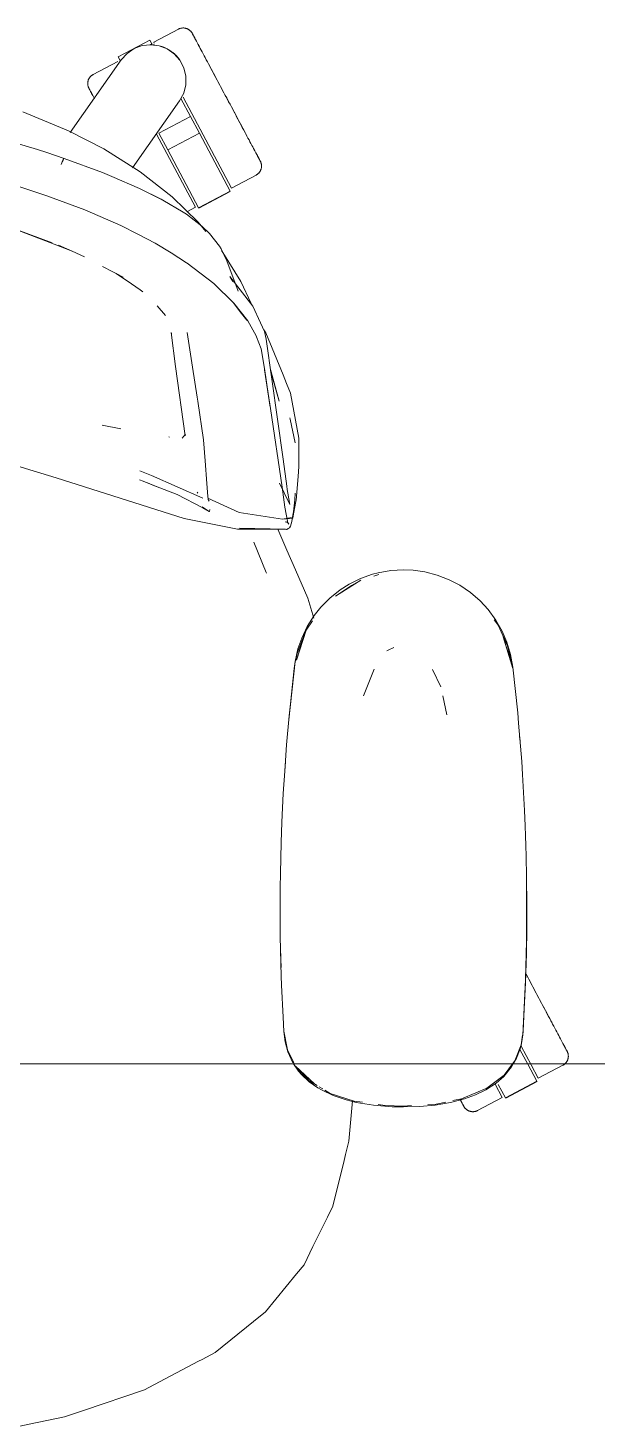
# Model space of a CAD drawing. Header units: millimetres. Extents: x 155927 to 326028, y -36033 to 97293.
# Drawn here: x 221489 to 221713, y 24772 to 25322 of the extents above; entities that cross this region are included whole.
import ezdxf

# ---------------------------------------------------------------- set-up
doc = ezdxf.new("R2010")
doc.units = ezdxf.units.MM
doc.header["$MEASUREMENT"] = 0
doc.layers.add('G-IMPT', color=8, linetype='CONTINUOUS', lineweight=9)
doc.layers.add('I-FURN', color=8, linetype='CONTINUOUS', lineweight=9)

msp = doc.modelspace()

# ---------------------------------------------------------------- linework, layer by layer
at = {"layer": 'G-IMPT'}
for p, q in [((221487.16, 25289.08), (221505.13, 25281.56)), ((221462.08, 25283.23), (221492.91, 25274.29)), ((221518.91, 25274.47), (221505.13, 25281.56)), ((221533.2, 25265.49), (221518.91, 25274.47)), ((221492.91, 25274.29), (221496.51, 25273.09)), ((221503.45, 25270.68), (221496.51, 25273.09)), ((221502.66, 25269.45), (221502.24, 25268.4)), ((221502.24, 25268.4), (221502.46, 25268.99)), ((221502.66, 25269.45), (221502.46, 25268.99)), ((221502.66, 25269.45), (221503.04, 25270.28)), ((221502.66, 25269.45), (221502.94, 25270.1)), ((221502.94, 25270.1), (221503.04, 25270.28)), ((221503.31, 25270.69), (221503.04, 25270.28)), ((221503.04, 25270.28), (221503.27, 25270.68)), ((221503.31, 25270.69), (221503.27, 25270.68)), ((221503.44, 25270.72), (221503.31, 25270.69)), ((221503.31, 25270.69), (221503.45, 25270.68)), ((221518.41, 25265.15), (221503.44, 25270.72)), ((221522.09, 25263.67), (221518.41, 25265.15)), ((221533.05, 25258.9), (221522.09, 25263.67)), ((221533.2, 25265.49), (221545.8, 25255.69)), ((221481.64, 25260.99), (221496.56, 25255.98)), ((221533.49, 25258.68), (221533.05, 25258.9)), ((221533.05, 25258.9), (221542.1, 25254.37)), ((221533.05, 25258.9), (221541.5, 25254.68)), ((221533.49, 25258.68), (221542.1, 25254.37)), ((221511.44, 25250.52), (221496.56, 25255.98)), ((221542.1, 25254.37), (221541.5, 25254.68)), ((221542.1, 25254.37), (221550.1, 25249.64)), ((221556.1, 25245.73), (221545.8, 25255.69)), ((221511.44, 25250.52), (221525.66, 25244.34)), ((221551.39, 25248.78), (221550.1, 25249.64)), ((221557.52, 25244.06), (221551.39, 25248.78)), ((221480.3, 25244.39), (221498.71, 25237.57)), ((221480.3, 25244.39), (221497.75, 25237.68)), ((221532.39, 25240.96), (221525.66, 25244.34)), ((221559.1, 25242.06), (221556.1, 25245.73)), ((221557.52, 25244.06), (221560.54, 25241.17)), ((221497.75, 25237.68), (221499.48, 25237.01)), ((221506.56, 25234.29), (221499.48, 25237.01)), ((221506.56, 25234.29), (221501.11, 25236.6)), ((221532.39, 25240.96), (221539.18, 25237.39)), ((221545.41, 25233.62), (221539.18, 25237.39)), ((221564.4, 25236.3), (221560.54, 25241.17)), ((221565.02, 25235.17), (221564.4, 25236.3)), ((221511.4, 25232.1), (221506.56, 25234.29)), ((221545.41, 25233.62), (221551.51, 25229.74)), ((221565.02, 25235.17), (221566.19, 25232.73)), ((221565.71, 25233.81), (221565.21, 25234.57)), ((221565.71, 25233.81), (221572.83, 25222.36)), ((221566.19, 25232.73), (221567.26, 25230.5)), ((221571.77, 25218.59), (221567.26, 25230.5)), ((221518.45, 25228.22), (221526.55, 25224.04)), ((221523.78, 25225.54), (221527.53, 25222.98)), ((221523.78, 25225.54), (221526.55, 25224.04)), ((221551.76, 25229.57), (221551.51, 25229.74)), ((221562.2, 25221.55), (221551.76, 25229.57)), ((221527.53, 25222.98), (221528.11, 25222.59)), ((221528.11, 25222.59), (221533.24, 25219.09)), ((221570.1, 25213.81), (221562.2, 25221.55)), ((221568.54, 25224.25), (221577.46, 25212.6)), ((221568.54, 25224.25), (221569.66, 25222.3)), ((221572.83, 25222.36), (221576.81, 25213.73)), ((221533.24, 25219.09), (221534.35, 25218.34)), ((221575.19, 25207.07), (221569.79, 25214.02)), ((221569.79, 25214.02), (221572.6, 25210.45)), ((221539.88, 25212.82), (221543.22, 25208.91)), ((221570.1, 25213.81), (221575.52, 25206.85)), ((221575.19, 25207.07), (221572.6, 25210.45)), ((221577.46, 25212.6), (221580.52, 25206.02)), ((221575.52, 25206.85), (221578.81, 25201.01)), ((221580.52, 25206.02), (221582.09, 25202.66)), ((221581.8, 25203.27), (221582.57, 25202.1)), ((221547.16, 25188.96), (221545.38, 25202.32)), ((221545.38, 25202.32), (221545.52, 25201.85)), ((221552.51, 25197.15), (221551.76, 25202.23)), ((221579.02, 25200.59), (221578.81, 25201.01)), ((221579.02, 25200.59), (221580.77, 25195.8)), ((221582.73, 25199.67), (221582.09, 25202.66)), ((221582.57, 25202.1), (221589.37, 25185.65)), ((221589.41, 25152.45), (221582.73, 25199.67)), ((221552.51, 25197.15), (221553.57, 25190.32)), ((221580.77, 25195.8), (221582.07, 25188.13)), ((221547.16, 25188.96), (221550.89, 25161.63)), ((221553.57, 25190.32), (221553.84, 25188.66)), ((221555.7, 25176.89), (221553.84, 25188.66)), ((221584.37, 25172.96), (221582.07, 25188.13)), ((221584.37, 25172.96), (221582.14, 25187.55)), ((221584.47, 25172.36), (221582.14, 25187.55)), ((221587.86, 25175.25), (221584.36, 25188.19)), ((221587.86, 25175.25), (221584.51, 25187.14)), ((221589.37, 25185.65), (221590.76, 25182.28)), ((221592.36, 25178.43), (221590.76, 25182.28)), ((221555.95, 25175.33), (221555.7, 25176.89)), ((221595.59, 25160.73), (221592.36, 25178.43)), ((221558.16, 25160.12), (221555.95, 25175.33)), ((221584.47, 25172.36), (221589.02, 25141.49)), ((221518.36, 25165.81), (221525.61, 25164.4)), ((221592.14, 25168.17), (221591.99, 25168.75)), ((221594.18, 25158.87), (221592.14, 25168.17)), ((221544.83, 25161.13), (221544.48, 25161.18)), ((221549.78, 25160.78), (221551.02, 25162.34)), ((221550.89, 25161.63), (221550.94, 25161.9)), ((221550.98, 25162.13), (221550.94, 25161.9)), ((221558.16, 25160.12), (221558.17, 25160.04)), ((221558.17, 25160.04), (221558.79, 25151.8)), ((221595.59, 25160.73), (221595.62, 25153.76)), ((221500.24, 25145.09), (221470.27, 25154.27)), ((221595.62, 25149.59), (221595.62, 25153.76)), ((221559.42, 25142.95), (221558.79, 25151.8)), ((221589.41, 25152.45), (221590.85, 25141.79)), ((221595.28, 25145.64), (221595.62, 25149.59)), ((221500.24, 25145.09), (221550.49, 25129.1)), ((221534.4, 25143.8), (221532.99, 25144.35)), ((221533.08, 25147.82), (221537.66, 25146.08)), ((221539.3, 25141.78), (221534.4, 25143.8)), ((221534.4, 25143.8), (221539.51, 25141.77)), ((221539.51, 25141.77), (221536.13, 25143.11)), ((221537.66, 25146.08), (221557.82, 25137.15)), ((221559.42, 25142.95), (221559.67, 25139.54)), ((221588.04, 25143.04), (221592.04, 25134.6)), ((221595.28, 25145.64), (221594.48, 25136.31)), ((221547.77, 25138.52), (221539.3, 25141.78)), ((221547.77, 25138.52), (221557.88, 25133.25)), ((221555.65, 25139.53), (221555.92, 25139.09)), ((221559.72, 25139.17), (221559.67, 25139.54)), ((221559.72, 25139.17), (221560, 25136.71)), ((221572.14, 25131.53), (221559.85, 25137.12)), ((221589.02, 25141.49), (221590.13, 25133.63)), ((221591.06, 25140.49), (221590.85, 25141.79)), ((221591.9, 25135.47), (221591.06, 25140.49)), ((221593.96, 25136.48), (221594.17, 25139.07)), ((221560.33, 25131.9), (221557.63, 25133.74)), ((221560.33, 25131.9), (221557.88, 25133.25)), ((221560, 25136.71), (221560.02, 25136.65)), ((221560.3, 25135.88), (221560.02, 25136.65)), ((221560.33, 25131.9), (221560.17, 25131.86)), ((221560.46, 25131.92), (221560.33, 25131.9)), ((221560.61, 25132.61), (221560.46, 25131.92)), ((221572.14, 25131.53), (221589.19, 25128.82)), ((221591.24, 25127.37), (221590.13, 25133.63)), ((221592.04, 25134.6), (221591.9, 25135.47)), ((221593.62, 25131.59), (221593.18, 25129.27)), ((221593.36, 25131.18), (221593.44, 25131.79)), ((221593.96, 25136.48), (221593.44, 25131.79)), ((221593.62, 25131.59), (221594.43, 25135.84)), ((221594.48, 25136.31), (221594.43, 25135.84)), ((221550.49, 25129.1), (221571.44, 25124.9)), ((221592.77, 25129.5), (221589.19, 25128.82)), ((221592.77, 25129.5), (221589.23, 25128.88)), ((221589.23, 25128.88), (221593.18, 25129.27)), ((221590.7, 25127.71), (221590.2, 25127.79)), ((221590.7, 25127.71), (221591.24, 25127.39)), ((221591.07, 25127.99), (221591.63, 25126.89)), ((221591.07, 25127.99), (221591.24, 25127.37)), ((221591.24, 25127.39), (221591.63, 25126.89)), ((221591.96, 25125.5), (221592.28, 25126.04)), ((221592.83, 25127.9), (221592.28, 25126.04)), ((221593.36, 25131.18), (221592.83, 25127.9)), ((221571.44, 25124.9), (221590.31, 25124.86)), ((221572.33, 25125.34), (221590.77, 25124.76)), ((221572.33, 25125.34), (221590.31, 25124.86)), ((221590.9, 25116.7), (221587.34, 25124.87)), ((221590.89, 25124.73), (221590.02, 25124.92)), ((221590.02, 25124.92), (221590.14, 25124.9)), ((221590.31, 25124.86), (221590.14, 25124.9)), ((221590.77, 25124.76), (221590.31, 25124.86)), ((221590.89, 25124.73), (221591.46, 25125.13)), ((221591.96, 25125.5), (221591.46, 25125.13)), ((221577.87, 25119.76), (221582.8, 25107.9)), ((221594.32, 25108.87), (221590.9, 25116.7)), ((221582.9, 25107.64), (221582.8, 25107.9)), ((221599.18, 25097.74), (221594.32, 25108.87)), ((221619.93, 25104.87), (221609.98, 25098.55)), ((221619.83, 25105.52), (221615.32, 25103.27)), ((221619.93, 25104.87), (221616.25, 25102.71)), ((221619.83, 25105.52), (221624.6, 25107.23)), ((221626.73, 25107.79), (221624.6, 25107.23)), ((221625.04, 25106.43), (221627.07, 25107.05)), ((221631.68, 25108.67), (221626.73, 25107.79)), ((221636.72, 25108.97), (221631.68, 25108.67)), ((221636.72, 25108.97), (221640.57, 25108.79)), ((221645.08, 25108.15), (221640.57, 25108.79)), ((221645.08, 25108.15), (221649.95, 25106.88)), ((221654.66, 25105.05), (221649.95, 25106.88)), ((221658.82, 25102.86), (221654.66, 25105.05)), ((221607.8, 25097.82), (221611.77, 25101.01)), ((221616.25, 25102.71), (221609.98, 25098.55)), ((221615.32, 25103.27), (221611.77, 25101.01)), ((221658.82, 25102.86), (221662.99, 25100.03)), ((221662.99, 25100.03), (221666.82, 25096.71)), ((221599.18, 25097.74), (221601.44, 25089.92)), ((221604.25, 25094.21), (221601.63, 25090.91)), ((221607.8, 25097.82), (221604.25, 25094.21)), ((221669.99, 25093.27), (221666.82, 25096.71)), ((221669.99, 25093.27), (221672.98, 25089.19)), ((221598.5, 25085.26), (221600.92, 25088.84)), ((221598.9, 25086.58), (221601.63, 25090.91)), ((221672.29, 25089.23), (221673.89, 25087.12)), ((221675.5, 25084.75), (221672.98, 25089.19)), ((221598.5, 25085.26), (221594.69, 25073.4)), ((221597.6, 25082.55), (221594.69, 25073.4)), ((221594.9, 25076.04), (221598.1, 25084.22)), ((221596.71, 25082), (221595.26, 25077.87)), ((221598.9, 25086.58), (221596.71, 25082)), ((221598.5, 25085.26), (221597.6, 25082.55)), ((221677.63, 25079.06), (221673.89, 25087.12)), ((221675.5, 25084.75), (221677.31, 25080.51)), ((221679.67, 25070.09), (221675.84, 25082.55)), ((221675.84, 25082.55), (221678.75, 25073.4)), ((221594.1, 25072.91), (221595.26, 25077.87)), ((221630.67, 25077.34), (221630.22, 25077.04)), ((221632.89, 25078.35), (221630.67, 25077.34)), ((221677.31, 25080.51), (221678.77, 25075.65)), ((221677.63, 25079.06), (221679.54, 25070.65)), ((221594.1, 25072.91), (221591.65, 25049.95)), ((221594.1, 25072.91), (221591.75, 25051.47)), ((221594.1, 25072.91), (221593.77, 25070.09)), ((221594.32, 25072.98), (221594.9, 25076.04)), ((221679.67, 25070.09), (221678.75, 25073.4)), ((221679.67, 25070.6), (221678.77, 25075.65)), ((221591.65, 25049.95), (221593.77, 25070.09)), ((221621, 25059.39), (221625.15, 25069.81)), ((221648.1, 25069.72), (221651.36, 25062.94)), ((221681.58, 25052.68), (221679.67, 25070.6)), ((221653.7, 25051.89), (221652.13, 25059.32)), ((221591.75, 25051.47), (221590.76, 25040.07)), ((221681.92, 25048.55), (221681.58, 25052.68)), ((221683.17, 25033.49), (221681.92, 25048.55)), ((221590.04, 25029.78), (221590.76, 25040.07)), ((221682.52, 25041.67), (221682.35, 25043.35)), ((221590.17, 25031.83), (221590.3, 25033.24)), ((221683.17, 25033.49), (221683.5, 25028.4)), ((221590.04, 25029.78), (221589.47, 25020.91)), ((221590.17, 25031.83), (221590.08, 25029.92)), ((221683.5, 25028.4), (221684.31, 25014.26)), ((221588.94, 25009.61), (221589.47, 25020.91)), ((221684.56, 25008.24), (221684.31, 25014.26)), ((221588.94, 25009.61), (221588.64, 25001.73)), ((221684.56, 25008.24), (221684.95, 24996.48)), ((221588.35, 24989.42), (221588.64, 25001.73)), ((221684.7, 25003.35), (221684.81, 25001.42)), ((221684.81, 25001.42), (221684.82, 24999.92)), ((221588.56, 24997.86), (221588.48, 24996.2)), ((221588.48, 24996.2), (221588.48, 24994.12)), ((221685.11, 24988.06), (221684.95, 24996.48)), ((221588.35, 24989.42), (221588.27, 24983.95)), ((221588.27, 24969.24), (221588.27, 24983.95)), ((221685.11, 24988.06), (221685, 24958.04)), ((221685.11, 24988.06), (221685.16, 24967.88)), ((221685.11, 24988.06), (221685.2, 24977.27)), ((221685, 24958.04), (221685.2, 24977.27)), ((221588.32, 24964.72), (221588.27, 24969.24)), ((221685.16, 24967.88), (221684.65, 24946.48)), ((221685.16, 24967.88), (221684.69, 24947.69)), ((221685.16, 24967.88), (221685, 24958.04)), ((221685.12, 24967.88), (221685.14, 24965.84)), ((221588.32, 24964.72), (221588.7, 24949.06)), ((221685.14, 24965.84), (221685.07, 24963.93)), ((221588.49, 24958), (221588.5, 24955.78)), ((221588.64, 24952.46), (221588.5, 24955.78)), ((221685, 24958.04), (221684.65, 24946.48)), ((221588.7, 24949.06), (221588.82, 24945.51)), ((221589.44, 24932.95), (221588.82, 24945.51)), ((221684.69, 24947.69), (221683.61, 24925.91)), ((221684.65, 24946.48), (221683.61, 24925.91)), ((221684.69, 24947.69), (221683.72, 24927.51)), ((221684.65, 24946.48), (221684.69, 24947.69)), ((221589.44, 24932.95), (221589.72, 24927.29)), ((221591.09, 24920.17), (221589.72, 24927.51)), ((221589.72, 24927.29), (221590.22, 24923.28)), ((221590.22, 24923.28), (221591.29, 24919.32)), ((221682.89, 24922.04), (221683.47, 24925.89)), ((221682.91, 24921.86), (221683.35, 24924.26)), ((221683.61, 24925.91), (221683.35, 24924.26)), ((221683.61, 24925.91), (221683.72, 24927.51)), ((221593.19, 24915.91), (221591.09, 24920.17)), ((221593.27, 24915), (221591.29, 24919.32)), ((221682.89, 24922.04), (221680.48, 24915.85)), ((221681.15, 24916.88), (221682.54, 24920.52)), ((221682.91, 24921.86), (221682.54, 24920.52)), ((221593.19, 24915.91), (221593.82, 24914.64)), ((221593.52, 24914.64), (221595.48, 24911.78)), ((221594.3, 24913.67), (221596.53, 24911.26)), ((221601.69, 24906.77), (221594.3, 24913.67)), ((221599.6, 24907.96), (221594.3, 24913.67)), ((221596.61, 24910.46), (221595.48, 24911.78)), ((221679.19, 24913.44), (221676.11, 24909.7)), ((221679.58, 24914.64), (221676.31, 24910.22)), ((221679.87, 24914.64), (221679.19, 24913.44)), ((221680.48, 24915.85), (221679.58, 24914.64)), ((221681.15, 24916.88), (221679.87, 24914.64)), ((221599.5, 24908.68), (221596.53, 24911.26)), ((221596.61, 24910.46), (221599.66, 24907.59)), ((221602.75, 24906.08), (221599.6, 24907.96)), ((221599.66, 24907.59), (221603.11, 24905.15)), ((221601.69, 24906.77), (221600.22, 24908.05)), ((221669.03, 24904.38), (221673.08, 24907.03)), ((221676.31, 24910.22), (221669.52, 24905)), ((221673.08, 24907.03), (221676.11, 24909.7)), ((221604.48, 24904.34), (221603.11, 24905.15)), ((221604.98, 24904.74), (221603.54, 24905.61)), ((221609.12, 24902.13), (221604.48, 24904.34)), ((221607.9, 24903), (221605.81, 24904.25)), ((221617.3, 24899.97), (221607.9, 24903)), ((221614.21, 24900.4), (221609.12, 24902.13)), ((221660.62, 24900.81), (221655.14, 24899.38)), ((221659.51, 24900.84), (221656.04, 24900.13)), ((221659.51, 24900.84), (221665.13, 24903.16)), ((221660.62, 24900.81), (221664.95, 24902.4)), ((221669.03, 24904.38), (221664.95, 24902.4)), ((221669.52, 24905), (221665.13, 24903.16)), ((221614.21, 24900.4), (221618.14, 24899.42)), ((221616.67, 24900.1), (221615.23, 24884.22)), ((221620.59, 24899.5), (221617.3, 24899.97)), ((221618.14, 24899.42), (221624.9, 24898.3)), ((221632.21, 24897.73), (221624.9, 24898.3)), ((221629.55, 24898.24), (221626.77, 24898.63)), ((221629.55, 24898.24), (221636.72, 24898.01)), ((221632.21, 24897.73), (221636.72, 24897.64)), ((221639.83, 24898.2), (221636.72, 24898.01)), ((221636.72, 24897.64), (221643.06, 24897.82)), ((221649.21, 24898.38), (221643.06, 24897.82)), ((221649.54, 24898.8), (221646.34, 24898.6)), ((221649.21, 24898.38), (221655.14, 24899.38)), ((221653.29, 24899.56), (221649.54, 24898.8)), ((221615.23, 24884.22), (221613.93, 24878.93)), ((221613.35, 24876.56), (221613.93, 24878.93)), ((221608.95, 24858.62), (221613.35, 24876.56)), ((221606.8, 24854.25), (221608.95, 24858.62)), ((221606.8, 24854.25), (221601.15, 24842.79)), ((221597.63, 24835.62), (221601.15, 24842.79)), ((221594.65, 24831.97), (221597.63, 24835.62)), ((221594.65, 24831.97), (221582.48, 24817.02)), ((221562.69, 24801.05), (221577.82, 24813.26)), ((221582.48, 24817.02), (221577.82, 24813.26)), ((221556.18, 24797.62), (221536.67, 24787.32)), ((221556.18, 24797.62), (221557.56, 24798.35)), ((221562.69, 24801.05), (221557.56, 24798.35)), ((221510.92, 24778.3), (221535.01, 24786.45)), ((221536.67, 24787.32), (221535.01, 24786.45)), ((221489.67, 24772.91), (221503.49, 24775.78)), ((221510.92, 24778.3), (221503.49, 24775.78)), ((221485.98, 24772.15), (221489.67, 24772.91))]:
    msp.add_line(p, q, dxfattribs=at)
at = {"layer": 'I-FURN'}
for p, q in [((221548.28, 25321.6), (221538.59, 25316.45)), ((221548.28, 25321.6), (221548.42, 25321.67)), ((221548.42, 25321.67), (221548.57, 25321.74)), ((221548.57, 25321.74), (221548.71, 25321.8)), ((221548.71, 25321.8), (221548.87, 25321.85)), ((221548.87, 25321.85), (221549.02, 25321.9)), ((221549.02, 25321.9), (221549.18, 25321.94)), ((221549.18, 25321.94), (221549.33, 25321.98)), ((221549.33, 25321.98), (221549.49, 25322.01)), ((221549.49, 25322.01), (221549.65, 25322.04)), ((221549.65, 25322.04), (221549.81, 25322.05)), ((221549.81, 25322.05), (221549.97, 25322.06)), ((221549.97, 25322.06), (221550.13, 25322.07)), ((221550.13, 25322.07), (221550.29, 25322.07)), ((221550.29, 25322.07), (221550.45, 25322.06)), ((221550.45, 25322.06), (221550.62, 25322.04)), ((221550.62, 25322.04), (221550.77, 25322.02)), ((221550.77, 25322.02), (221550.93, 25321.99)), ((221550.93, 25321.99), (221551.09, 25321.96)), ((221551.09, 25321.96), (221551.25, 25321.92)), ((221551.25, 25321.92), (221551.4, 25321.87)), ((221551.4, 25321.87), (221551.55, 25321.82)), ((221551.55, 25321.82), (221551.7, 25321.76)), ((221551.7, 25321.76), (221551.85, 25321.7)), ((221551.85, 25321.7), (221552, 25321.63)), ((221552, 25321.63), (221552.14, 25321.55)), ((221552.14, 25321.55), (221552.28, 25321.47)), ((221552.28, 25321.47), (221552.41, 25321.38)), ((221552.41, 25321.38), (221552.55, 25321.29)), ((221552.55, 25321.29), (221552.67, 25321.19)), ((221552.67, 25321.19), (221552.8, 25321.09)), ((221552.8, 25321.09), (221552.92, 25320.98)), ((221552.92, 25320.98), (221553.03, 25320.87)), ((221553.03, 25320.87), (221553.15, 25320.75)), ((221553.15, 25320.75), (221553.25, 25320.63)), ((221553.25, 25320.63), (221553.35, 25320.51)), ((221553.35, 25320.51), (221553.45, 25320.38)), ((221553.45, 25320.38), (221553.54, 25320.25)), ((221553.54, 25320.25), (221553.63, 25320.11)), ((221553.63, 25320.11), (221553.71, 25319.97)), ((221553.71, 25319.97), (221553.73, 25319.93)), ((221553.73, 25319.93), (221553.74, 25319.91)), ((221553.73, 25319.92), (221553.73, 25319.93)), ((221553.75, 25319.88), (221553.73, 25319.92)), ((221553.74, 25319.91), (221553.77, 25319.85)), ((221553.79, 25319.8), (221553.75, 25319.88)), ((221553.77, 25319.85), (221553.82, 25319.75)), ((221553.86, 25319.68), (221553.79, 25319.8)), ((221553.82, 25319.75), (221553.9, 25319.61)), ((221553.95, 25319.52), (221553.86, 25319.68)), ((221553.9, 25319.61), (221553.99, 25319.43)), ((221554.05, 25319.32), (221553.95, 25319.52)), ((221553.99, 25319.43), (221554.11, 25319.21)), ((221554.18, 25319.08), (221554.05, 25319.32)), ((221554.11, 25319.21), (221554.25, 25318.95)), ((221554.33, 25318.8), (221554.18, 25319.08)), ((221554.25, 25318.95), (221554.4, 25318.65)), ((221554.5, 25318.48), (221554.33, 25318.8)), ((221554.4, 25318.65), (221554.58, 25318.32)), ((221554.69, 25318.12), (221554.5, 25318.48)), ((221537.03, 25317.26), (221524.66, 25310.68)), ((221528.08, 25312.04), (221530.87, 25313.93)), ((221530.87, 25313.93), (221534.03, 25315.11)), ((221534.03, 25315.11), (221537.38, 25315.49)), ((221537.01, 25315.46), (221537.77, 25315.86)), ((221537.03, 25317.26), (221537.77, 25315.86)), ((221537.38, 25315.49), (221540.73, 25315.06)), ((221537.77, 25315.86), (221537.72, 25315.95)), ((221538.79, 25316.07), (221538.59, 25316.45)), ((221540.73, 25315.06), (221543.87, 25313.85)), ((221543.87, 25313.85), (221546.64, 25311.91)), ((221547.5, 25311.07), (221544.71, 25313.37)), ((221554.58, 25318.32), (221554.78, 25317.95)), ((221554.9, 25317.73), (221554.69, 25318.12)), ((221554.78, 25317.95), (221555, 25317.54)), ((221555.12, 25317.3), (221554.9, 25317.73)), ((221555, 25317.54), (221555.24, 25317.09)), ((221555.37, 25316.83), (221555.12, 25317.3)), ((221555.24, 25317.09), (221555.49, 25316.61)), ((221555.64, 25316.33), (221555.37, 25316.83)), ((221555.49, 25316.61), (221555.77, 25316.09)), ((221555.92, 25315.8), (221555.64, 25316.33)), ((221555.77, 25316.09), (221556.06, 25315.54)), ((221556.23, 25315.23), (221555.92, 25315.8)), ((221556.06, 25315.54), (221556.37, 25314.96)), ((221556.55, 25314.63), (221556.23, 25315.23)), ((221556.88, 25313.99), (221556.55, 25314.63)), ((221557.24, 25313.33), (221556.88, 25313.99)), ((221557.6, 25312.64), (221557.24, 25313.33)), ((221505.8, 25280.94), (221525.82, 25309.53)), ((221524.46, 25308.94), (221514.78, 25303.79)), ((221525.41, 25309.29), (221524.66, 25310.68)), ((221525.36, 25309.38), (221525.41, 25309.29)), ((221525.82, 25309.53), (221528.08, 25312.04)), ((221546.64, 25311.91), (221548.86, 25309.37)), ((221548.65, 25309.65), (221547.5, 25311.07)), ((221548.86, 25309.37), (221550.4, 25306.37)), ((221557.99, 25311.91), (221557.6, 25312.64)), ((221558.39, 25311.16), (221557.99, 25311.91)), ((221558.8, 25310.39), (221558.39, 25311.16)), ((221559.23, 25309.59), (221558.8, 25310.39)), ((221559.66, 25308.76), (221559.23, 25309.59)), ((221560.11, 25307.91), (221559.66, 25308.76)), ((221560.58, 25307.05), (221560.11, 25307.91)), ((221512.94, 25301.76), (221513.01, 25301.91)), ((221513.01, 25301.91), (221513.08, 25302.06)), ((221513.08, 25302.06), (221513.15, 25302.2)), ((221513.15, 25302.2), (221513.24, 25302.34)), ((221513.24, 25302.34), (221513.32, 25302.47)), ((221513.32, 25302.47), (221513.42, 25302.61)), ((221513.42, 25302.61), (221513.51, 25302.73)), ((221513.51, 25302.73), (221513.62, 25302.86)), ((221513.62, 25302.86), (221513.72, 25302.98)), ((221513.72, 25302.98), (221513.84, 25303.09)), ((221513.84, 25303.09), (221513.95, 25303.2)), ((221513.95, 25303.2), (221514.07, 25303.31)), ((221514.07, 25303.31), (221514.2, 25303.41)), ((221514.2, 25303.41), (221514.33, 25303.51)), ((221514.33, 25303.51), (221514.46, 25303.6)), ((221514.46, 25303.6), (221514.6, 25303.68)), ((221514.6, 25303.68), (221514.74, 25303.76)), ((221514.74, 25303.76), (221514.78, 25303.79)), ((221550.4, 25306.37), (221551.19, 25303.09)), ((221551.19, 25303.09), (221551.17, 25299.72)), ((221561.05, 25306.16), (221560.58, 25307.05)), ((221561.53, 25305.25), (221561.05, 25306.16)), ((221561.27, 25305.74), (221561.75, 25304.83)), ((221562.02, 25304.33), (221561.53, 25305.25)), ((221561.75, 25304.83), (221562.25, 25303.9)), ((221562.52, 25303.39), (221562.02, 25304.33)), ((221562.25, 25303.9), (221562.75, 25302.96)), ((221563.02, 25302.44), (221562.52, 25303.39)), ((221562.75, 25302.96), (221563.26, 25302)), ((221563.54, 25301.48), (221563.02, 25302.44)), ((221563.26, 25302), (221563.77, 25301.03)), ((221512.64, 25300.35), (221512.65, 25300.51)), ((221512.64, 25300.19), (221512.64, 25300.35)), ((221512.64, 25300.03), (221512.64, 25300.19)), ((221512.65, 25299.87), (221512.64, 25300.03)), ((221512.65, 25300.51), (221512.66, 25300.67)), ((221512.67, 25299.71), (221512.65, 25299.87)), ((221512.66, 25300.67), (221512.68, 25300.83)), ((221512.7, 25299.55), (221512.67, 25299.71)), ((221512.68, 25300.83), (221512.71, 25300.99)), ((221512.73, 25299.39), (221512.7, 25299.55)), ((221512.71, 25300.99), (221512.75, 25301.15)), ((221512.76, 25299.23), (221512.73, 25299.39)), ((221512.75, 25301.15), (221512.79, 25301.31)), ((221512.81, 25299.08), (221512.76, 25299.23)), ((221512.79, 25301.31), (221512.83, 25301.46)), ((221512.85, 25298.93), (221512.81, 25299.08)), ((221512.83, 25301.46), (221512.88, 25301.61)), ((221512.91, 25298.77), (221512.85, 25298.93)), ((221512.88, 25301.61), (221512.94, 25301.76)), ((221512.97, 25298.62), (221512.91, 25298.77)), ((221513.04, 25298.48), (221512.97, 25298.62)), ((221513.11, 25298.33), (221513.04, 25298.48)), ((221513.14, 25298.29), (221513.11, 25298.33)), ((221513.11, 25298.33), (221513.11, 25298.33)), ((221513.11, 25298.33), (221513.12, 25298.31)), ((221513.12, 25298.31), (221513.15, 25298.25)), ((221513.18, 25298.2), (221513.14, 25298.29)), ((221513.15, 25298.25), (221513.21, 25298.15)), ((221513.24, 25298.08), (221513.18, 25298.2)), ((221513.21, 25298.15), (221513.28, 25298.01)), ((221513.33, 25297.92), (221513.24, 25298.08)), ((221513.28, 25298.01), (221513.38, 25297.83)), ((221513.44, 25297.72), (221513.33, 25297.92)), ((221513.38, 25297.83), (221513.49, 25297.61)), ((221513.57, 25297.48), (221513.44, 25297.72)), ((221513.49, 25297.61), (221513.63, 25297.36)), ((221513.71, 25297.2), (221513.57, 25297.48)), ((221513.63, 25297.36), (221513.79, 25297.06)), ((221513.88, 25296.88), (221513.71, 25297.2)), ((221513.79, 25297.06), (221513.97, 25296.72)), ((221514.07, 25296.53), (221513.88, 25296.88)), ((221513.97, 25296.72), (221514.17, 25296.35)), ((221514.28, 25296.13), (221514.07, 25296.53)), ((221550.34, 25296.45), (221548.75, 25293.47)), ((221551.17, 25299.72), (221550.34, 25296.45)), ((221564.05, 25300.5), (221563.54, 25301.48)), ((221563.77, 25301.03), (221564.3, 25300.05)), ((221564.58, 25299.52), (221564.05, 25300.5)), ((221564.3, 25300.05), (221564.82, 25299.07)), ((221565.1, 25298.53), (221564.58, 25299.52)), ((221564.82, 25299.07), (221565.35, 25298.07)), ((221565.63, 25297.53), (221565.1, 25298.53)), ((221565.35, 25298.07), (221565.88, 25297.07)), ((221566.17, 25296.53), (221565.63, 25297.53)), ((221565.88, 25297.07), (221566.41, 25296.07)), ((221566.7, 25295.53), (221566.17, 25296.53)), ((221514.17, 25296.35), (221514.38, 25295.94)), ((221514.51, 25295.7), (221514.28, 25296.13)), ((221514.38, 25295.94), (221514.62, 25295.49)), ((221514.76, 25295.24), (221514.51, 25295.7)), ((221514.62, 25295.49), (221514.88, 25295.01)), ((221515.02, 25294.74), (221514.76, 25295.24)), ((221514.88, 25295.01), (221515.15, 25294.49)), ((221515.31, 25294.2), (221515.02, 25294.74)), ((221548.75, 25293.47), (221530.24, 25267.04)), ((221549.21, 25294.34), (221552.96, 25287.28)), ((221569.11, 25259.06), (221550.1, 25294.79)), ((221566.41, 25296.07), (221566.95, 25295.06)), ((221567.24, 25294.52), (221566.7, 25295.53)), ((221566.95, 25295.06), (221567.48, 25294.06)), ((221567.77, 25293.52), (221567.24, 25294.52)), ((221567.48, 25294.06), (221568.02, 25293.05)), ((221568.3, 25292.51), (221567.77, 25293.52)), ((221568.02, 25293.05), (221568.55, 25292.05)), ((221568.83, 25291.51), (221568.3, 25292.51)), ((221568.55, 25292.05), (221569.08, 25291.06)), ((221569.36, 25290.52), (221568.83, 25291.51)), ((221569.08, 25291.06), (221569.61, 25290.07)), ((221552.96, 25287.28), (221540.6, 25280.71)), ((221552.96, 25287.28), (221556.5, 25280.64)), ((221569.89, 25289.53), (221569.36, 25290.52)), ((221569.61, 25290.07), (221570.13, 25289.08)), ((221570.41, 25288.55), (221569.89, 25289.53)), ((221570.13, 25289.08), (221570.65, 25288.11)), ((221570.92, 25287.59), (221570.41, 25288.55)), ((221570.65, 25288.11), (221571.16, 25287.14)), ((221571.43, 25286.63), (221570.92, 25287.59)), ((221571.16, 25287.14), (221571.66, 25286.19)), ((221571.93, 25285.68), (221571.43, 25286.63)), ((221571.66, 25286.19), (221572.16, 25285.25)), ((221572.43, 25284.75), (221571.93, 25285.68)), ((221554.98, 25251.54), (221539.72, 25280.24)), ((221544.13, 25274.07), (221540.6, 25280.71)), ((221556.5, 25280.64), (221544.13, 25274.07)), ((221556.5, 25280.64), (221568.57, 25257.93)), ((221572.16, 25285.25), (221572.65, 25284.33)), ((221572.91, 25283.84), (221572.43, 25284.75)), ((221572.65, 25284.33), (221573.14, 25283.43)), ((221573.39, 25282.95), (221572.91, 25283.84)), ((221573.14, 25283.43), (221573.61, 25282.54)), ((221573.86, 25282.07), (221573.39, 25282.95)), ((221573.61, 25282.54), (221574.07, 25281.67)), ((221574.31, 25281.21), (221573.86, 25282.07)), ((221574.07, 25281.67), (221574.52, 25280.82)), ((221574.76, 25280.38), (221574.31, 25281.21)), ((221575.19, 25279.56), (221574.76, 25280.38)), ((221575.61, 25278.78), (221575.19, 25279.56)), ((221576.01, 25278.01), (221575.61, 25278.78)), ((221576.4, 25277.28), (221576.01, 25278.01)), ((221576.78, 25276.57), (221576.4, 25277.28)), ((221577.14, 25275.89), (221576.78, 25276.57)), ((221577.48, 25275.25), (221577.14, 25275.89)), ((221577.81, 25274.63), (221577.48, 25275.25)), ((221578.12, 25274.05), (221577.81, 25274.63)), ((221556.21, 25251.36), (221544.13, 25274.07)), ((221577.96, 25274.36), (221578.26, 25273.79)), ((221578.42, 25273.5), (221578.12, 25274.05)), ((221578.26, 25273.79), (221578.54, 25273.25)), ((221578.69, 25272.98), (221578.42, 25273.5)), ((221578.54, 25273.25), (221578.81, 25272.75)), ((221578.95, 25272.5), (221578.69, 25272.98)), ((221578.81, 25272.75), (221579.06, 25272.29)), ((221579.18, 25272.05), (221578.95, 25272.5)), ((221579.06, 25272.29), (221579.29, 25271.86)), ((221579.4, 25271.64), (221579.18, 25272.05)), ((221579.29, 25271.86), (221579.5, 25271.46)), ((221579.6, 25271.27), (221579.4, 25271.64)), ((221579.5, 25271.46), (221579.69, 25271.11)), ((221579.78, 25270.93), (221579.6, 25271.27)), ((221579.69, 25271.11), (221579.85, 25270.79)), ((221579.94, 25270.63), (221579.78, 25270.93)), ((221579.85, 25270.79), (221580, 25270.51)), ((221580.07, 25270.38), (221579.94, 25270.63)), ((221580, 25270.51), (221580.13, 25270.27)), ((221580.19, 25270.16), (221580.07, 25270.38)), ((221580.13, 25270.27), (221580.24, 25270.07)), ((221580.29, 25269.98), (221580.19, 25270.16)), ((221580.24, 25270.07), (221580.32, 25269.91)), ((221580.36, 25269.84), (221580.29, 25269.98)), ((221580.32, 25269.91), (221580.39, 25269.79)), ((221580.41, 25269.74), (221580.36, 25269.84)), ((221580.39, 25269.79), (221580.43, 25269.7)), ((221580.45, 25269.68), (221580.41, 25269.74)), ((221580.43, 25269.7), (221580.45, 25269.66)), ((221580.46, 25269.66), (221580.45, 25269.68)), ((221580.45, 25269.66), (221580.46, 25269.66)), ((221580.46, 25269.66), (221580.53, 25269.51)), ((221580.53, 25269.51), (221580.6, 25269.37)), ((221580.6, 25269.37), (221580.66, 25269.22)), ((221580.66, 25269.22), (221580.71, 25269.06)), ((221580.71, 25269.06), (221580.76, 25268.91)), ((221580.76, 25268.91), (221580.81, 25268.76)), ((221569.11, 25259.06), (221578.79, 25264.21)), ((221578.83, 25264.23), (221578.79, 25264.21)), ((221578.97, 25264.31), (221578.83, 25264.23)), ((221579.11, 25264.39), (221578.97, 25264.31)), ((221579.24, 25264.48), (221579.11, 25264.39)), ((221579.37, 25264.58), (221579.24, 25264.48)), ((221579.49, 25264.68), (221579.37, 25264.58)), ((221579.61, 25264.79), (221579.49, 25264.68)), ((221579.73, 25264.9), (221579.61, 25264.79)), ((221579.84, 25265.01), (221579.73, 25264.9)), ((221579.95, 25265.13), (221579.84, 25265.01)), ((221580.05, 25265.26), (221579.95, 25265.13)), ((221580.15, 25265.38), (221580.05, 25265.26)), ((221580.24, 25265.52), (221580.15, 25265.38)), ((221580.33, 25265.65), (221580.24, 25265.52)), ((221580.41, 25265.79), (221580.33, 25265.65)), ((221580.49, 25265.93), (221580.41, 25265.79)), ((221580.56, 25266.08), (221580.49, 25265.93)), ((221580.62, 25266.23), (221580.56, 25266.08)), ((221580.68, 25266.38), (221580.62, 25266.23)), ((221580.74, 25266.53), (221580.68, 25266.38)), ((221580.78, 25266.68), (221580.74, 25266.53)), ((221580.82, 25266.84), (221580.78, 25266.68)), ((221580.81, 25268.76), (221580.84, 25268.6)), ((221580.86, 25267), (221580.82, 25266.84)), ((221580.84, 25268.6), (221580.87, 25268.44)), ((221580.88, 25267.16), (221580.86, 25267)), ((221580.87, 25268.44), (221580.9, 25268.28)), ((221580.9, 25267.32), (221580.88, 25267.16)), ((221580.9, 25268.28), (221580.91, 25268.12)), ((221580.92, 25267.48), (221580.9, 25267.32)), ((221580.91, 25268.12), (221580.92, 25267.96)), ((221580.92, 25267.96), (221580.93, 25267.8)), ((221580.93, 25267.64), (221580.92, 25267.48)), ((221580.93, 25267.8), (221580.93, 25267.64)), ((221568.57, 25257.93), (221556.21, 25251.36)), ((221556.3, 25251.19), (221568.66, 25257.76)), ((221551.82, 25249.87), (221554.98, 25251.54)), ((221685.14, 24949.39), (221684.61, 24950.37)), ((221684.85, 24949.92), (221685.38, 24948.94)), ((221685.66, 24948.4), (221685.14, 24949.39)), ((221685.38, 24948.94), (221685.91, 24947.94)), ((221686.19, 24947.4), (221685.66, 24948.4)), ((221685.91, 24947.94), (221686.44, 24946.94)), ((221686.73, 24946.4), (221686.19, 24947.4)), ((221686.44, 24946.94), (221686.97, 24945.94)), ((221687.26, 24945.4), (221686.73, 24946.4)), ((221686.97, 24945.94), (221687.51, 24944.93)), ((221687.8, 24944.39), (221687.26, 24945.4)), ((221687.51, 24944.93), (221688.04, 24943.93)), ((221688.33, 24943.39), (221687.8, 24944.39)), ((221688.04, 24943.93), (221688.58, 24942.92)), ((221688.86, 24942.38), (221688.33, 24943.39)), ((221688.58, 24942.92), (221689.11, 24941.92)), ((221689.39, 24941.38), (221688.86, 24942.38)), ((221689.11, 24941.92), (221689.64, 24940.93)), ((221689.92, 24940.39), (221689.39, 24941.38)), ((221689.64, 24940.93), (221690.16, 24939.94)), ((221690.45, 24939.4), (221689.92, 24940.39)), ((221690.16, 24939.94), (221690.69, 24938.95)), ((221690.97, 24938.42), (221690.45, 24939.4)), ((221690.69, 24938.95), (221691.21, 24937.98)), ((221691.48, 24937.46), (221690.97, 24938.42)), ((221691.21, 24937.98), (221691.72, 24937.01)), ((221691.99, 24936.5), (221691.48, 24937.46)), ((221691.72, 24937.01), (221692.22, 24936.06)), ((221692.49, 24935.55), (221691.99, 24936.5)), ((221692.22, 24936.06), (221692.72, 24935.12)), ((221692.99, 24934.62), (221692.49, 24935.55)), ((221692.72, 24935.12), (221693.21, 24934.2)), ((221693.47, 24933.71), (221692.99, 24934.62)), ((221693.21, 24934.2), (221693.69, 24933.3)), ((221693.95, 24932.82), (221693.47, 24933.71)), ((221693.69, 24933.3), (221694.17, 24932.41)), ((221694.42, 24931.94), (221693.95, 24932.82)), ((221694.17, 24932.41), (221694.63, 24931.54)), ((221694.87, 24931.08), (221694.42, 24931.94)), ((221694.63, 24931.54), (221695.08, 24930.69)), ((221695.32, 24930.25), (221694.87, 24931.08)), ((221695.75, 24929.43), (221695.32, 24930.25)), ((221696.17, 24928.65), (221695.75, 24929.43)), ((221696.57, 24927.88), (221696.17, 24928.65)), ((221696.96, 24927.15), (221696.57, 24927.88)), ((221697.34, 24926.44), (221696.96, 24927.15)), ((221697.7, 24925.76), (221697.34, 24926.44)), ((221698.04, 24925.12), (221697.7, 24925.76)), ((221698.37, 24924.5), (221698.04, 24925.12)), ((221698.68, 24923.92), (221698.37, 24924.5)), ((221698.52, 24924.23), (221698.82, 24923.66)), ((221698.98, 24923.37), (221698.68, 24923.92)), ((221698.82, 24923.66), (221699.1, 24923.12)), ((221699.25, 24922.85), (221698.98, 24923.37)), ((221699.1, 24923.12), (221699.37, 24922.62)), ((221699.51, 24922.37), (221699.25, 24922.85)), ((221699.37, 24922.62), (221699.62, 24922.16)), ((221682.48, 24920.31), (221685.57, 24914.5)), ((221686.85, 24914.21), (221682.93, 24921.59)), ((221699.74, 24921.92), (221699.51, 24922.37)), ((221699.62, 24922.16), (221699.85, 24921.73)), ((221699.96, 24921.51), (221699.74, 24921.92)), ((221699.85, 24921.73), (221700.06, 24921.33)), ((221700.16, 24921.14), (221699.96, 24921.51)), ((221700.06, 24921.33), (221700.24, 24920.98)), ((221700.34, 24920.8), (221700.16, 24921.14)), ((221700.24, 24920.98), (221700.41, 24920.66)), ((221700.5, 24920.5), (221700.34, 24920.8)), ((221700.41, 24920.66), (221700.56, 24920.38)), ((221700.63, 24920.25), (221700.5, 24920.5)), ((221700.56, 24920.38), (221700.69, 24920.14)), ((221700.75, 24920.03), (221700.63, 24920.25)), ((221700.69, 24920.14), (221700.8, 24919.94)), ((221700.85, 24919.85), (221700.75, 24920.03)), ((221700.8, 24919.94), (221700.88, 24919.78)), ((221700.92, 24919.71), (221700.85, 24919.85)), ((221700.88, 24919.78), (221700.95, 24919.66)), ((221700.97, 24919.61), (221700.92, 24919.71)), ((221700.95, 24919.66), (221700.99, 24919.57)), ((221701.01, 24919.55), (221700.97, 24919.61)), ((221700.99, 24919.57), (221701.01, 24919.53)), ((221701.02, 24919.53), (221701.01, 24919.55)), ((221701.01, 24919.53), (221701.02, 24919.53)), ((221701.02, 24919.53), (221701.09, 24919.38)), ((221701.09, 24919.38), (221701.16, 24919.24)), ((221701.16, 24919.24), (221701.22, 24919.09)), ((221701.22, 24919.09), (221701.27, 24918.93)), ((221701.27, 24918.93), (221701.32, 24918.78)), ((221701.32, 24918.78), (221701.36, 24918.63)), ((221701.36, 24918.63), (221701.4, 24918.47)), ((221701.4, 24918.47), (221701.43, 24918.31)), ((221701.44, 24917.03), (221701.41, 24916.87)), ((221701.43, 24918.31), (221701.46, 24918.15)), ((221701.46, 24917.19), (221701.44, 24917.03)), ((221701.46, 24918.15), (221701.47, 24917.99)), ((221701.48, 24917.35), (221701.46, 24917.19)), ((221701.47, 24917.99), (221701.48, 24917.83)), ((221701.48, 24917.83), (221701.49, 24917.67)), ((221701.49, 24917.51), (221701.48, 24917.35)), ((221701.49, 24917.67), (221701.49, 24917.51)), ((221998.92, 24914.64), (220598.92, 24914.64)), ((220598.92, 24914.64), (221998.92, 24914.64)), ((221685.57, 24914.5), (221689.13, 24907.8)), ((221689.66, 24908.93), (221686.85, 24914.21)), ((221689.66, 24908.93), (221699.35, 24914.08)), ((221699.39, 24914.1), (221699.35, 24914.08)), ((221699.53, 24914.18), (221699.39, 24914.1)), ((221699.67, 24914.26), (221699.53, 24914.18)), ((221699.8, 24914.35), (221699.67, 24914.26)), ((221699.93, 24914.45), (221699.8, 24914.35)), ((221700.05, 24914.55), (221699.93, 24914.45)), ((221700.17, 24914.66), (221700.05, 24914.55)), ((221700.29, 24914.77), (221700.17, 24914.66)), ((221700.4, 24914.88), (221700.29, 24914.77)), ((221700.51, 24915), (221700.4, 24914.88)), ((221700.61, 24915.13), (221700.51, 24915)), ((221700.71, 24915.25), (221700.61, 24915.13)), ((221700.8, 24915.39), (221700.71, 24915.25)), ((221700.89, 24915.52), (221700.8, 24915.39)), ((221700.97, 24915.66), (221700.89, 24915.52)), ((221701.05, 24915.8), (221700.97, 24915.66)), ((221701.12, 24915.95), (221701.05, 24915.8)), ((221701.18, 24916.1), (221701.12, 24915.95)), ((221701.24, 24916.25), (221701.18, 24916.1)), ((221701.29, 24916.4), (221701.24, 24916.25)), ((221701.34, 24916.55), (221701.29, 24916.4)), ((221701.38, 24916.71), (221701.34, 24916.55)), ((221701.41, 24916.87), (221701.38, 24916.71)), ((221675.54, 24901.41), (221672.78, 24906.61)), ((221676.77, 24901.23), (221673.95, 24906.52)), ((221689.13, 24907.8), (221676.77, 24901.23)), ((221676.86, 24901.06), (221689.22, 24907.63)), ((221659, 24900.56), (221659.23, 24900.13)), ((221665.85, 24896.26), (221675.54, 24901.41)), ((221659.35, 24899.91), (221659.13, 24900.32)), ((221659.23, 24900.13), (221659.44, 24899.74)), ((221659.54, 24899.54), (221659.35, 24899.91)), ((221659.44, 24899.74), (221659.63, 24899.38)), ((221659.72, 24899.21), (221659.54, 24899.54)), ((221659.63, 24899.38), (221659.8, 24899.06)), ((221659.88, 24898.91), (221659.72, 24899.21)), ((221659.8, 24899.06), (221659.95, 24898.79)), ((221660.02, 24898.65), (221659.88, 24898.91)), ((221659.95, 24898.79), (221660.07, 24898.54)), ((221660.13, 24898.43), (221660.02, 24898.65)), ((221660.07, 24898.54), (221660.18, 24898.34)), ((221660.23, 24898.25), (221660.13, 24898.43)), ((221660.18, 24898.34), (221660.27, 24898.18)), ((221660.31, 24898.11), (221660.23, 24898.25)), ((221660.27, 24898.18), (221660.33, 24898.06)), ((221660.36, 24898.01), (221660.31, 24898.11)), ((221660.33, 24898.06), (221660.38, 24897.98)), ((221660.39, 24897.95), (221660.36, 24898.01)), ((221660.38, 24897.98), (221660.4, 24897.94)), ((221660.4, 24897.93), (221660.39, 24897.95)), ((221660.4, 24897.94), (221660.4, 24897.93)), ((221660.42, 24897.89), (221660.4, 24897.93)), ((221660.5, 24897.75), (221660.42, 24897.89)), ((221660.59, 24897.62), (221660.5, 24897.75)), ((221660.68, 24897.48), (221660.59, 24897.62)), ((221660.77, 24897.35), (221660.68, 24897.48)), ((221660.88, 24897.23), (221660.77, 24897.35)), ((221660.98, 24897.11), (221660.88, 24897.23)), ((221661.09, 24896.99), (221660.98, 24897.11)), ((221661.21, 24896.88), (221661.09, 24896.99)), ((221661.33, 24896.77), (221661.21, 24896.88)), ((221661.45, 24896.67), (221661.33, 24896.77)), ((221661.58, 24896.57), (221661.45, 24896.67)), ((221661.71, 24896.48), (221661.58, 24896.57)), ((221661.85, 24896.39), (221661.71, 24896.48)), ((221661.99, 24896.31), (221661.85, 24896.39)), ((221662.13, 24896.23), (221661.99, 24896.31)), ((221662.27, 24896.16), (221662.13, 24896.23)), ((221662.42, 24896.1), (221662.27, 24896.16)), ((221662.57, 24896.04), (221662.42, 24896.1)), ((221662.73, 24895.99), (221662.57, 24896.04)), ((221662.88, 24895.94), (221662.73, 24895.99)), ((221663.04, 24895.9), (221662.88, 24895.94)), ((221663.19, 24895.87), (221663.04, 24895.9)), ((221663.35, 24895.84), (221663.19, 24895.87)), ((221663.51, 24895.82), (221663.35, 24895.84)), ((221663.67, 24895.8), (221663.51, 24895.82)), ((221663.83, 24895.79), (221663.67, 24895.8)), ((221663.99, 24895.79), (221663.83, 24895.79)), ((221664.16, 24895.8), (221663.99, 24895.79)), ((221664.32, 24895.81), (221664.16, 24895.8)), ((221664.48, 24895.83), (221664.32, 24895.81)), ((221664.64, 24895.85), (221664.48, 24895.83)), ((221664.79, 24895.88), (221664.64, 24895.85)), ((221664.95, 24895.92), (221664.79, 24895.88)), ((221665.11, 24895.96), (221664.95, 24895.92)), ((221665.26, 24896.01), (221665.11, 24895.96)), ((221665.41, 24896.06), (221665.26, 24896.01)), ((221665.56, 24896.12), (221665.41, 24896.06)), ((221665.71, 24896.19), (221665.56, 24896.12)), ((221665.85, 24896.26), (221665.71, 24896.19))]:
    msp.add_line(p, q, dxfattribs=at)
for points in [[(221537.01, 25315.46), (221537.24, 25315.47), (221537.78, 25315.47), (221538.45, 25315.43), (221538.82, 25315.39)], [(221545.92, 25312.52), (221546.34, 25312.19), (221546.77, 25311.85), (221547.16, 25311.43)]]:
    msp.add_open_spline(points, degree=3, dxfattribs=at)
msp.add_open_spline([(221541.43, 25314.87), (221541.9, 25314.72), (221542.53, 25314.5), (221543.16, 25314.2), (221543.32, 25314.13)], degree=3, knots=[-0.6, -0.6, -0.6, -0.6, -0.5, -0.4680239, -0.4680239, -0.4680239, -0.4680239], dxfattribs=at)

doc.saveas('drawing.dxf')
